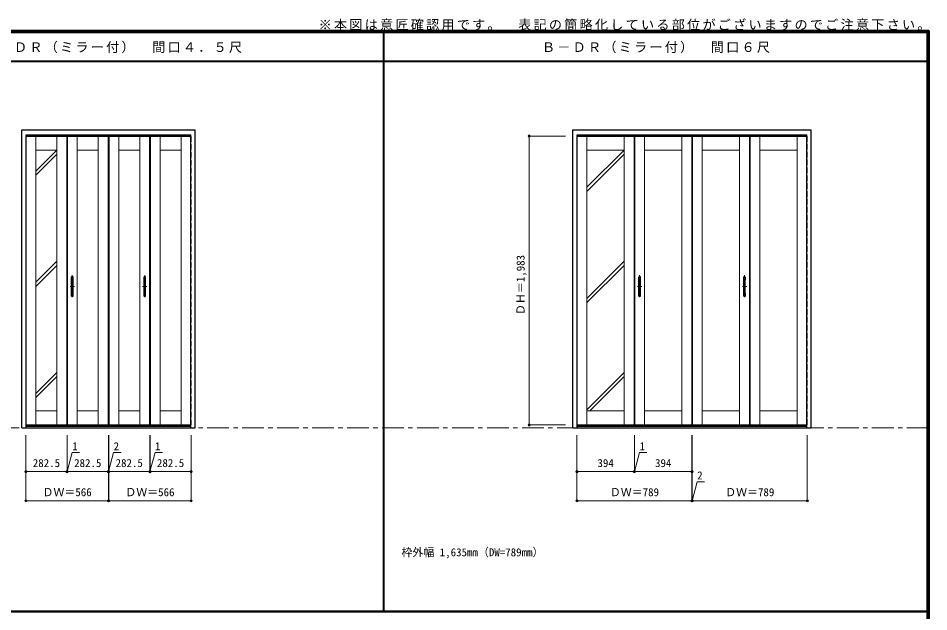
# Model space of a CAD drawing. Units: millimetres, scale not verified. Extents: x -6000 to 5700, y -4307 to 4260.
# Drawn here: x -546 to 5700, y 186 to 4260 of the extents above; entities that cross this region are included whole.
import ezdxf
from ezdxf.enums import TextEntityAlignment as Align

# ---------------------------------------------------------------- set-up
doc = ezdxf.new("R2010")
doc.units = ezdxf.units.MM
doc.header["$LTSCALE"] = 30
doc.header["$PDMODE"] = 32
doc.header["$PDSIZE"] = 15
doc.linetypes.add('CHAIN1', pattern=[8, 5, -1, 1, -1])
doc.linetypes.add('DASHED1', pattern=[1.8, 1.2, -0.6])
for name, color, linetype, lineweight in [('0-1_通り芯', 4, 'CHAIN1', 9), ('0-2_扉', 3, 'Continuous', 25), ('0-3_仕上げ', 7, 'Continuous', 18), ('0-4_枠', 3, 'Continuous', 25), ('0-7_取手', 7, 'Continuous', 18), ('0-B_寸法', 7, 'Continuous', 9), ('0-C_ハッチ', 4, 'Continuous', 9), ('F-1_枠', 6, 'Continuous', 40)]:
    doc.layers.add(name, color=color, linetype=linetype, lineweight=lineweight)
doc.layers.add('0-A_文字', color=7, linetype='Continuous')
doc.styles.add('ＭＳ ゴシック', font='')
doc.styles.get('ＭＳ ゴシック').set_extended_font_data('MS Gothic')

msp = doc.modelspace()

# ---------------------------------------------------------------- linework, layer by layer
at = {"layer": '0-1_通り芯'}
for p, q in [((-174.5, 2495.5), (-174.5, 2341.5)), ((322.5, 2495.5), (322.5, 2341.5)), ((3716.67, 2495.5), (3716.67, 2341.5)), ((4436.67, 2495.5), (4436.67, 2341.5)), ((-159.5, 2418.5), (-189.5, 2418.5)), ((337.5, 2418.5), (307.5, 2418.5)), ((3731.67, 2418.5), (3701.67, 2418.5)), ((4451.67, 2418.5), (4421.67, 2418.5))]:
    msp.add_line(p, q, dxfattribs=at)
at = {"layer": '0-1_通り芯', "color": 7, "lineweight": 18}
msp.add_line((-5490, 1448), (5700, 1448), dxfattribs=at)
at = {"layer": '0-2_扉', "color": 4, "linetype": 'DASHED1', "lineweight": 9}
for p, q in [((-493, 1468.5), (-493, 3451.5)), ((-490.5, 3451.5), (-493, 3451.5)), ((638.5, 3451.5), (641, 3451.5)), ((641, 1468.5), (641, 3451.5)), ((3286.67, 1468.5), (3286.67, 3451.5)), ((3289.17, 3451.5), (3286.67, 3451.5)), ((4864.17, 3451.5), (4866.67, 3451.5)), ((4866.67, 1468.5), (4866.67, 3451.5)), ((-490.5, 1468.5), (-493, 1468.5)), ((638.5, 1468.5), (641, 1468.5)), ((3289.17, 1468.5), (3286.67, 1468.5)), ((4864.17, 1468.5), (4866.67, 1468.5))]:
    msp.add_line(p, q, dxfattribs=at)
at = {"layer": '0-2_扉'}
for p, q in [((-490.5, 3451.5), (-210.5, 3451.5)), ((-210.5, 1468.5), (-210.5, 3451.5)), ((73, 3451.5), (73, 1468.5)), ((75, 3451.5), (357.5, 3451.5)), ((75, 3451.5), (75, 1468.5)), ((357.5, 3451.5), (357.5, 1468.5)), ((358.5, 3451.5), (638.5, 3451.5)), ((358.5, 3451.5), (358.5, 1468.5)), ((3289.17, 3451.5), (3680.67, 3451.5)), ((3680.67, 1468.5), (3680.67, 3451.5)), ((3681.67, 3451.5), (4075.67, 3451.5)), ((3681.67, 1468.5), (3681.67, 3451.5)), ((4075.67, 3451.5), (4075.67, 1468.5)), ((4077.67, 3451.5), (4471.67, 3451.5)), ((4077.67, 3451.5), (4077.67, 1468.5)), ((4471.67, 3451.5), (4471.67, 1468.5)), ((4472.67, 3451.5), (4864.17, 3451.5)), ((4472.67, 3451.5), (4472.67, 1468.5)), ((-490.5, 1468.5), (-210.5, 1468.5)), ((-209.5, 1468.5), (73, 1468.5)), ((75, 1468.5), (357.5, 1468.5)), ((358.5, 1468.5), (638.5, 1468.5)), ((3289.17, 1468.5), (3680.67, 1468.5)), ((3681.67, 1468.5), (4075.67, 1468.5)), ((4077.67, 1468.5), (4471.67, 1468.5)), ((4472.67, 1468.5), (4864.17, 1468.5))]:
    msp.add_line(p, q, dxfattribs=at)
msp.add_lwpolyline([(-209.5, 1468.5), (-209.5, 3451.5), (73, 3451.5)], dxfattribs=at)
at = {"layer": '0-3_仕上げ', "linetype": 'DASHED1'}
for p, q in [((-491.59, 3451.5), (-491.59, 1468.5)), ((639.59, 3451.5), (639.59, 1468.5)), ((3288.08, 3451.5), (3288.08, 1468.5)), ((4865.25, 3451.5), (4865.25, 1468.5))]:
    msp.add_line(p, q, dxfattribs=at)
at = {"layer": '0-3_仕上げ'}
for p, q in [((-424, 3451.5), (-424, 1468.5)), ((-424, 3450.09), (-279.5, 3450.09)), ((-279.5, 1468.5), (-279.5, 3451.5)), ((-211.91, 3451.5), (-211.91, 1468.5)), ((-208.09, 3451.5), (-208.09, 1468.5)), ((-140.5, 3451.5), (-140.5, 1468.5)), ((-140.5, 3450.09), (4, 3450.09)), ((4, 1468.5), (4, 3451.5)), ((71.59, 3451.5), (71.59, 1468.5)), ((76.41, 3451.5), (76.41, 1468.5)), ((144, 3451.5), (144, 1468.5)), ((144, 3450.09), (288.5, 3450.09)), ((288.5, 1468.5), (288.5, 3451.5)), ((356.09, 3451.5), (356.09, 1468.5)), ((359.91, 3451.5), (359.91, 1468.5)), ((427.5, 3451.5), (427.5, 1468.5)), ((427.5, 3450.09), (572, 3450.09)), ((572, 1468.5), (572, 3451.5)), ((3355.67, 3451.5), (3355.67, 1468.5)), ((3355.67, 3450.09), (3611.67, 3450.09)), ((3611.67, 1468.5), (3611.67, 3451.5)), ((3679.25, 3451.5), (3679.25, 1468.5)), ((3683.08, 3451.5), (3683.08, 1468.5)), ((3750.67, 3451.5), (3750.67, 1468.5)), ((3750.67, 3450.09), (4006.67, 3450.09)), ((4006.67, 1468.5), (4006.67, 3451.5)), ((4074.25, 3451.5), (4074.25, 1468.5)), ((4079.08, 3451.5), (4079.08, 1468.5)), ((4146.67, 3451.5), (4146.67, 1468.5)), ((4146.67, 3450.09), (4402.67, 3450.09)), ((4402.67, 1468.5), (4402.67, 3451.5)), ((4470.25, 3451.5), (4470.25, 1468.5)), ((4474.08, 3451.5), (4474.08, 1468.5)), ((4541.67, 3451.5), (4541.67, 1468.5)), ((4541.67, 3450.09), (4797.67, 3450.09)), ((4797.67, 1468.5), (4797.67, 3451.5)), ((-279.5, 3355.5), (-424, 3355.5)), ((4, 3355.5), (-140.5, 3355.5)), ((288.5, 3355.5), (144, 3355.5)), ((572, 3355.5), (427.5, 3355.5)), ((3611.67, 3355.5), (3355.67, 3355.5)), ((4006.67, 3355.5), (3750.67, 3355.5)), ((4402.67, 3355.5), (4146.67, 3355.5)), ((4797.67, 3355.5), (4541.67, 3355.5)), ((-424, 1564.5), (-279.5, 1564.5)), ((-140.5, 1564.5), (4, 1564.5)), ((144, 1564.5), (288.5, 1564.5)), ((427.5, 1564.5), (572, 1564.5)), ((3355.67, 1564.5), (3611.67, 1564.5)), ((3750.67, 1564.5), (4006.67, 1564.5)), ((4146.67, 1564.5), (4402.67, 1564.5)), ((4541.67, 1564.5), (4797.67, 1564.5)), ((-424, 1469.91), (-279.5, 1469.91)), ((-140.5, 1469.91), (4, 1469.91)), ((144, 1469.91), (288.5, 1469.91)), ((427.5, 1469.91), (572, 1469.91)), ((3355.67, 1469.91), (3611.67, 1469.91)), ((3750.67, 1469.91), (4006.67, 1469.91)), ((4146.67, 1469.91), (4402.67, 1469.91)), ((4541.67, 1469.91), (4797.67, 1469.91))]:
    msp.add_line(p, q, dxfattribs=at)
at = {"layer": '0-4_枠'}
for p, q in [((-520.5, 3495), (668.5, 3495)), ((-520.5, 1448), (-520.5, 3495)), ((-490.5, 3459), (638.5, 3459)), ((-490.5, 1448), (-490.5, 3459)), ((638.5, 1448), (638.5, 3459)), ((668.5, 1448), (668.5, 3495)), ((3259.17, 1448), (3259.17, 3495)), ((3259.17, 3495), (4894.17, 3495)), ((3289.17, 1448), (3289.17, 3459)), ((3289.17, 3459), (4864.17, 3459)), ((4864.17, 1448), (4864.17, 3459)), ((4894.17, 1448), (4894.17, 3495)), ((-520.5, 1448), (668.5, 1448)), ((-490.5, 1460), (638.5, 1460)), ((3259.17, 1448), (4894.17, 1448)), ((3289.17, 1460), (4864.17, 1460))]:
    msp.add_line(p, q, dxfattribs=at)
at = {"layer": '0-7_取手'}
for p, q in [((-180.5, 2464.5), (-180.5, 2482.5)), ((-168.5, 2464.5), (-168.5, 2482.5)), ((316.5, 2464.5), (316.5, 2482.5)), ((328.5, 2464.5), (328.5, 2482.5)), ((3710.67, 2464.5), (3710.67, 2482.5)), ((3722.67, 2464.5), (3722.67, 2482.5)), ((4430.67, 2464.5), (4430.67, 2482.5)), ((4442.67, 2464.5), (4442.67, 2482.5)), ((-180.5, 2354.5), (-180.5, 2372.5)), ((-168.5, 2354.5), (-168.5, 2372.5)), ((316.5, 2354.5), (316.5, 2372.5)), ((328.5, 2354.5), (328.5, 2372.5)), ((3710.67, 2354.5), (3710.67, 2372.5)), ((3722.67, 2354.5), (3722.67, 2372.5)), ((4430.67, 2354.5), (4430.67, 2372.5)), ((4442.67, 2354.5), (4442.67, 2372.5))]:
    msp.add_line(p, q, dxfattribs=at)
at = {"layer": '0-7_取手', "color": 3, "lineweight": 25}
for p, q in [((-179.5, 2352.5), (-179.5, 2484.5)), ((-170.5, 2485.5), (-178.5, 2485.5)), ((-169.5, 2352.5), (-169.5, 2484.5)), ((317.5, 2352.5), (317.5, 2484.5)), ((326.5, 2485.5), (318.5, 2485.5)), ((327.5, 2352.5), (327.5, 2484.5)), ((3711.67, 2352.5), (3711.67, 2484.5)), ((3720.67, 2485.5), (3712.67, 2485.5)), ((3721.67, 2352.5), (3721.67, 2484.5)), ((4431.67, 2352.5), (4431.67, 2484.5)), ((4440.67, 2485.5), (4432.67, 2485.5)), ((4441.67, 2352.5), (4441.67, 2484.5)), ((-178.5, 2351.5), (-170.5, 2351.5)), ((318.5, 2351.5), (326.5, 2351.5)), ((3712.67, 2351.5), (3720.67, 2351.5)), ((4432.67, 2351.5), (4440.67, 2351.5))]:
    msp.add_line(p, q, dxfattribs=at)
at = {"layer": '0-7_取手'}
for centre, start, end in [((-179.5, 2482.5), 90, 180), ((-179.5, 2464.5), 180, 270), ((-169.5, 2482.5), 0, 90), ((-169.5, 2464.5), 270, 0), ((317.5, 2482.5), 90, 180), ((317.5, 2464.5), 180, 270), ((327.5, 2482.5), 0, 90), ((327.5, 2464.5), 270, 0), ((3711.67, 2482.5), 90, 180), ((3711.67, 2464.5), 180, 270), ((3721.67, 2482.5), 0, 90), ((3721.67, 2464.5), 270, 0), ((4431.67, 2482.5), 90, 180), ((4431.67, 2464.5), 180, 270), ((4441.67, 2482.5), 0, 90), ((4441.67, 2464.5), 270, 0), ((-179.5, 2372.5), 90, 180), ((-169.5, 2372.5), 0, 90), ((317.5, 2372.5), 90, 180), ((327.5, 2372.5), 0, 90), ((3711.67, 2372.5), 90, 180), ((3721.67, 2372.5), 0, 90), ((4431.67, 2372.5), 90, 180), ((4441.67, 2372.5), 0, 90), ((-179.5, 2354.5), 180, 270), ((-169.5, 2354.5), 270, 0), ((317.5, 2354.5), 180, 270), ((327.5, 2354.5), 270, 0), ((3711.67, 2354.5), 180, 270), ((3721.67, 2354.5), 270, 0), ((4431.67, 2354.5), 180, 270), ((4441.67, 2354.5), 270, 0)]:
    msp.add_arc(centre, 1, start, end, dxfattribs=at)
at = {"layer": '0-7_取手', "color": 3, "lineweight": 25}
for centre, start, end in [((-178.5, 2484.5), 90, 180), ((-170.5, 2484.5), 0, 90), ((318.5, 2484.5), 90, 180), ((326.5, 2484.5), 0, 90), ((3712.67, 2484.5), 90, 180), ((3720.67, 2484.5), 0, 90), ((4432.67, 2484.5), 90, 180), ((4440.67, 2484.5), 0, 90), ((-178.5, 2352.5), 180, 270), ((-170.5, 2352.5), 270, 0), ((318.5, 2352.5), 180, 270), ((326.5, 2352.5), 270, 0), ((3712.67, 2352.5), 180, 270), ((3720.67, 2352.5), 270, 0), ((4432.67, 2352.5), 180, 270), ((4440.67, 2352.5), 270, 0)]:
    msp.add_arc(centre, 1, start, end, dxfattribs=at)
at = {"layer": '0-B_寸法', "color": 4}
for p, q in [((2959.17, 3451.5), (2959.17, 1468.5)), ((2959.17, 3451.5), (3209.17, 3451.5)), ((2959.17, 1468.5), (3209.17, 1468.5)), ((-493, 948), (-493, 1398)), ((-210.5, 1148), (-210.5, 1398)), ((73, 948), (73, 1398)), ((75, 948), (75, 1398)), ((357.5, 1148), (357.5, 1398)), ((641, 948), (641, 1398)), ((3286.67, 948), (3286.67, 1398)), ((4075.67, 948), (4075.67, 1398)), ((74, 1148), (108.95, 1278.43)), ((108.95, 1278.43), (159.73, 1278.43)), ((-493, 1148), (-210.5, 1148)), ((-209.5, 1148), (73, 1148)), ((73, 1148), (75, 1148)), ((75, 1148), (357.5, 1148)), ((358.5, 1148), (641, 1148)), ((3681.67, 1148), (4075.67, 1148)), ((-493, 948), (73, 948)), ((75, 948), (641, 948)), ((3286.67, 948), (4075.67, 948))]:
    msp.add_line(p, q, dxfattribs=at)
for points in [[(-210.5, 1148), (-209.5, 1148), (-209.5, 1398)], [(357.5, 1148), (358.5, 1148), (358.5, 1398)], [(3286.67, 1148), (3680.67, 1148), (3680.67, 1398)], [(3680.67, 1148), (3681.67, 1148), (3681.67, 1398)], [(4075.67, 948), (4077.67, 948), (4077.67, 1398)], [(4077.67, 948), (4866.67, 948), (4866.67, 1398)], [(-210, 1148), (-175.05, 1278.43), (-124.27, 1278.43)], [(358, 1148), (392.95, 1278.43), (443.73, 1278.43)], [(3681.17, 1148), (3716.11, 1278.43), (3766.9, 1278.43)], [(4076.67, 948), (4111.61, 1078.43), (4162.4, 1078.43)]]:
    msp.add_lwpolyline(points, dxfattribs=at)
at = {"layer": '0-B_寸法'}
for p in [(2959.17, 3451.5), (2959.17, 1468.5), (-493, 1148), (-210.5, 1148), (-209.5, 1148), (73, 1148), (75, 1148), (357.5, 1148), (358.5, 1148), (641, 1148), (3286.67, 1148), (3680.67, 1148), (3681.67, 1148), (4075.67, 1148), (-493, 948), (73, 948), (75, 948), (641, 948), (3286.67, 948), (4075.67, 948), (4077.67, 948), (4866.67, 948)]:
    msp.add_point(p, dxfattribs=at)
at = {"layer": '0-C_ハッチ'}
for p, q in [((-279.82, 3355.5), (-424, 3211.32)), ((-279.5, 3327.53), (-424, 3183.03)), ((3611.35, 3355.5), (3355.67, 3099.82)), ((3611.67, 3327.53), (3355.67, 3071.53)), ((-279.5, 2592.14), (-424, 2447.64)), ((-279.5, 2563.86), (-424, 2419.36)), ((3611.67, 2592.14), (3355.67, 2336.14)), ((3611.67, 2563.86), (3355.67, 2307.86)), ((-279.5, 1828.86), (-424, 1684.36)), ((3611.67, 1828.86), (3355.67, 1572.86)), ((-279.5, 1800.57), (-424, 1656.07)), ((3611.67, 1800.57), (3375.59, 1564.5))]:
    msp.add_line(p, q, dxfattribs=at)
at = {"layer": 'F-1_枠'}
for p, q in [((-6000, 4175), (5700, 4175)), ((-6000, 4170), (5700, 4170)), ((-6000, 4165), (5700, 4165)), ((1963.33, 190.5), (1963.33, 4175)), ((5690, 4175), (5690, -4205)), ((5695, 4175), (5695, -4205)), ((5700, 4175), (5700, -4205)), ((-6000, 3965), (5700, 3965)), ((-6000, 190.5), (5700, 190.5)), ((-6000, 187.5), (5700, 187.5))]:
    msp.add_line(p, q, dxfattribs=at)

# ---------------------------------------------------------------- texts
at = {"layer": '0-A_文字', "style": 'ＭＳ ゴシック'}
msp.add_text('枠外幅 1,635mm（DW=789mm）', height=54.99, dxfattribs=at).set_placement((2083.33, 550.5), align=Align.BOTTOM_LEFT)
at = {"layer": '0-A_文字', "char_height": 65.98, "attachment_point": 7, "style": 'ＭＳ ゴシック'}
for s, insert in [('\\T1.17;※本図は意匠確認用です。\u3000表記の簡略化している部位がございますのでご注意下さい。', (1515, 4175)), ('\\T1.17;Ｂ－ＤＲ（ミラー付）\u3000間口４．５尺', (-785, 4020)), ('\\T1.17;Ｂ－ＤＲ（ミラー付）\u3000間口６尺', (3046.67, 4020))]:
    msp.add_mtext(s, dxfattribs=dict(at, insert=insert))
at = {"layer": '0-B_寸法', "style": 'ＭＳ ゴシック'}
msp.add_text('ＤＨ＝1,983', height=54.99, rotation=90, dxfattribs=at).set_placement((2944.17, 2223.25), align=Align.BOTTOM_LEFT)
for s, p in [('1', (-175.05, 1278.43)), ('2', (108.95, 1278.43)), ('1', (392.95, 1278.43)), ('1', (3716.11, 1278.43)), ('282.5', (-445.5, 1163)), ('282.5', (-162, 1163)), ('282.5', (122.5, 1163)), ('282.5', (406, 1163)), ('394', (3427.42, 1163)), ('394', (3822.42, 1163)), ('2', (4111.61, 1078.43)), ('ＤＷ＝566', (-378.75, 963)), ('ＤＷ＝566', (189.25, 963)), ('ＤＷ＝789', (3512.42, 963)), ('ＤＷ＝789', (4303.42, 963))]:
    msp.add_text(s, height=54.99, dxfattribs=at).set_placement(p, align=Align.BOTTOM_LEFT)

doc.saveas('drawing.dxf')
